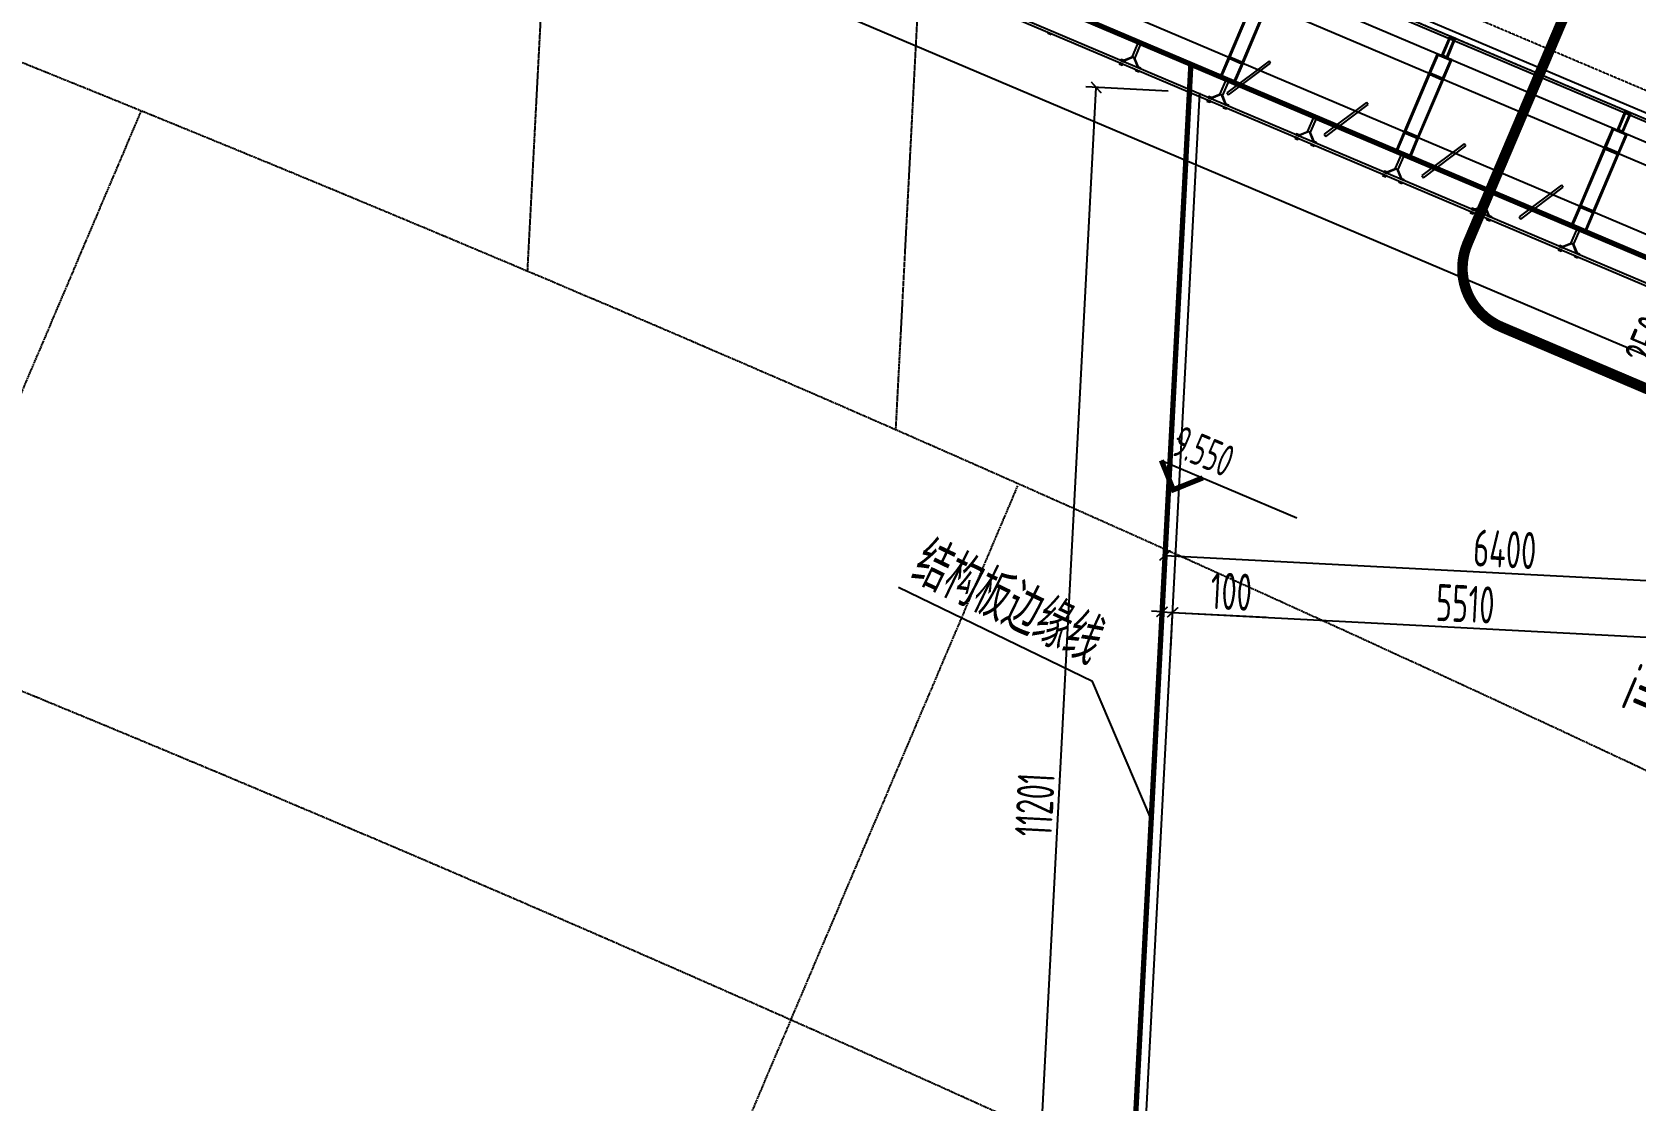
# Model space of a CAD drawing. Extents: x 11778731 to 12007717, y -6694179 to -6363962.
# Drawn here: x 11888772 to 11903912, y -6430996 to -6420898 of the extents above; entities that cross this region are included whole.
import ezdxf
from ezdxf.enums import TextEntityAlignment as Align

# ---------------------------------------------------------------- set-up
doc = ezdxf.new("R2010")
doc.units = 0
doc.header["$LTSCALE"] = 10
doc.header["$MEASUREMENT"] = 0
for name, pattern in [('A3-RG-axis-100$0$CENTER', [2, 1.25, -0.25, 0.25, -0.25]), ('A3-RI-3F$0$DASH', [0.35, 0.25, -0.1]), ('A3-RI-3F$0$DASHED2', [0.375, 0.25, -0.125]), ('DASHED2', [0.375, 0.25, -0.125])]:
    doc.linetypes.add(name, pattern=pattern)
for name, color, linetype in [('A-CLOD', 200, 'Continuous'), ('A3-RB-3F-100$0$A-DIMS-100', 1, 'Continuous'), ('A3-RG-axis-100$0$A-GRID', 1, 'A3-RG-axis-100$0$CENTER'), ('A3-RI-3F$0$A-DETAILS', 11, 'Continuous'), ('A3-RI-3F$0$A-FACD-ALUM', 30, 'Continuous'), ('A3-RI-3F$0$A-FLOR', 2, 'Continuous'), ('A3-RI-3F$0$A-GLAZ', 140, 'Continuous'), ('A3-RI-3F$0$A-ROOF-EDGE', 2, 'Continuous'), ('A3-RI-3F$0$A-WALL-FINI', 95, 'Continuous'), ('A3-SYMB-3F-100$0$A-SYMB', 4, 'Continuous'), ('A3-SYMB-3F-100$0$A-SYMB-AREA', 4, 'Continuous'), ('A3-SYMB-3F-100$0$A-SYMB-NAME', 4, 'Continuous'), ('A3-SYMB-3F-100$0$A-SYMB-NAME-E', 4, 'Continuous')]:
    doc.layers.add(name, color=color, linetype=linetype)
doc.layers.add('A3-RI-3F$0$A-X-CHEK', color=6, linetype='A3-RI-3F$0$DASHED2', plot=False)
doc.styles.add('A3-RB-3F-100$0$XD2008', font='xd-hzs.shx', dxfattribs={"width": 0.7, "bigfont": 'xd-hztxt.shx'})
doc.styles.add('A3-SYMB-3F-100$0$ECADI', font='hzs.shx', dxfattribs={"width": 0.7, "bigfont": 'hztxt.shx'})
doc.styles.add('A3-SYMB-3F-100$0$XD2008', font='hzs.shx', dxfattribs={"width": 0.7, "bigfont": 'hztxt.shx'})
doc.dimstyles.new('A3-RB-3F-100$0$XD100$0', dxfattribs={"dimscale": 100, "dimtxt": 3.5, "dimasz": 1, "dimexe": 1, "dimexo": 2, "dimgap": 0.5, "dimtad": 1, "dimdec": 0, "dimdsep": 46, "dimtxsty": 'A3-RB-3F-100$0$XD2008', "dimblk1": 'A3-RB-3F-100$0$_ARCHTICK', "dimblk2": 'A3-RB-3F-100$0$_ARCHTICK', "dimsah": 1, "dimcen": 2.5, "dimclrt": 4, "dimaunit": 1, "dimadec": 0, "dimazin": 0, "dimtfac": 1, "dimtdec": 0, "dimtix": 1, "dimtmove": 0, "dimatfit": 3, "dimfxl": 0, "dimtolj": 1, "dimtzin": 0, "dimarcsym": 0})

# ---------------------------------------------------------------- blocks, each defined once
blk = doc.blocks.new('A3-RI-3F$0$MRY-m_louver-vert-center - 4250h x 2500w x 500d - 25t - 1000 oc - -30 deg-1446859-3RD FLOOR PLAN')
at = {"layer": 'A3-RI-3F$0$A-FACD-ALUM'}
for p, q in [((-1522, -88), (-1772, -521)), ((-1750, -533), (-1500, -100)), ((-1500, -100), (-1522, -88)), ((-522, -88), (-772, -521)), ((-750, -533), (-500, -100)), ((-500, -100), (-522, -88)), ((478, -88), (228, -521)), ((250, -533), (500, -100)), ((500, -100), (478, -88)), ((1478, -88), (1228, -521)), ((1250, -533), (1500, -100)), ((1500, -100), (1478, -88)), ((-1772, -521), (-1750, -533)), ((-772, -521), (-750, -533)), ((228, -521), (250, -533)), ((1228, -521), (1250, -533))]:
    blk.add_line(p, q, dxfattribs=at)
blk = doc.blocks.new('A3-RI-3F')
at = {"layer": 'A3-RI-3F$0$A-DETAILS'}
for p, q in [((11899163, -6421133), (11899078, -6421168)), ((11899170, -6421136), (11899078, -6421173)), ((11899170, -6421136), (11899207, -6421228)), ((11899176, -6421139), (11899211, -6421224)), ((11899992, -6421485), (11899907, -6421519)), ((11899998, -6421488), (11899907, -6421525)), ((11899998, -6421488), (11900035, -6421579)), ((11900005, -6421490), (11900039, -6421576)), ((11900820, -6421836), (11900735, -6421871)), ((11900827, -6421839), (11900735, -6421876)), ((11900827, -6421839), (11900864, -6421931)), ((11900833, -6421842), (11900868, -6421927)), ((11901655, -6422191), (11901563, -6422228)), ((11901649, -6422188), (11901564, -6422223)), ((11901655, -6422191), (11901692, -6422283)), ((11901662, -6422194), (11901696, -6422279)), ((11902477, -6422540), (11902392, -6422574)), ((11902484, -6422543), (11902392, -6422580)), ((11902484, -6422543), (11902521, -6422634)), ((11902490, -6422545), (11902525, -6422631)), ((11903306, -6422891), (11903220, -6422926)), ((11903312, -6422894), (11903220, -6422931)), ((11903312, -6422894), (11903349, -6422986)), ((11903319, -6422897), (11903353, -6422982))]:
    blk.add_line(p, q, dxfattribs=at)
for points in [[(11900066, -6421136), (11900204, -6421195), (11900439, -6420642), (11900300, -6420584)], [(11900079, -6421131), (11900199, -6421182), (11900425, -6420648), (11900306, -6420597)], [(11898391, -6420925), (11898363, -6420913), (11898367, -6420904), (11898394, -6420915)], [(11902077, -6421121), (11902132, -6421144), (11902210, -6420960), (11902155, -6420936)], [(11902077, -6421121), (11902132, -6421144), (11902210, -6420960), (11902155, -6420936)], [(11902090, -6421115), (11902127, -6421131), (11902197, -6420965), (11902160, -6420950)], [(11902090, -6421115), (11902127, -6421131), (11902197, -6420965), (11902160, -6420950)], [(11899156, -6421130), (11899184, -6421142), (11899242, -6421004), (11899215, -6420992)], [(11901957, -6421287), (11902095, -6421346), (11902174, -6421162), (11902036, -6421103)], [(11899035, -6421198), (11899062, -6421210), (11899066, -6421201), (11899039, -6421189)], [(11899049, -6421166), (11899076, -6421178), (11899080, -6421168), (11899052, -6421157)], [(11899219, -6421276), (11899191, -6421265), (11899195, -6421255), (11899223, -6421267)], [(11899233, -6421244), (11899205, -6421232), (11899209, -6421223), (11899237, -6421235)], [(11899988, -6421320), (11900126, -6421379), (11900204, -6421195), (11900066, -6421136)], [(11900001, -6421315), (11900121, -6421366), (11900191, -6421200), (11900071, -6421149)], [(11901971, -6421282), (11902090, -6421333), (11902161, -6421167), (11902041, -6421116)], [(11899985, -6421482), (11900012, -6421493), (11900071, -6421355), (11900043, -6421344)], [(11901723, -6421839), (11901861, -6421898), (11902095, -6421346), (11901957, -6421287)], [(11901736, -6421834), (11901856, -6421885), (11902082, -6421351), (11901963, -6421300)], [(11902905, -6421472), (11902961, -6421496), (11903039, -6421312), (11902984, -6421288)], [(11902919, -6421467), (11902955, -6421483), (11903026, -6421317), (11902989, -6421301)], [(11899863, -6421550), (11899891, -6421561), (11899895, -6421552), (11899867, -6421541)], [(11899877, -6421518), (11899905, -6421529), (11899909, -6421520), (11899881, -6421508)], [(11900047, -6421628), (11900020, -6421616), (11900024, -6421607), (11900051, -6421619)], [(11900061, -6421596), (11900033, -6421584), (11900037, -6421575), (11900065, -6421586)], [(11900813, -6421833), (11900841, -6421845), (11900899, -6421707), (11900872, -6421695)], [(11903734, -6421824), (11903789, -6421847), (11903867, -6421663), (11903812, -6421640)], [(11903747, -6421819), (11903784, -6421834), (11903854, -6421669), (11903817, -6421653)], [(11900705, -6421869), (11900733, -6421881), (11900737, -6421872), (11900709, -6421860)], [(11901645, -6422024), (11901783, -6422082), (11901861, -6421898), (11901723, -6421839)], [(11901658, -6422018), (11901778, -6422069), (11901848, -6421903), (11901728, -6421853)], [(11903614, -6421990), (11903752, -6422049), (11903831, -6421865), (11903692, -6421806)], [(11903627, -6421985), (11903747, -6422036), (11903817, -6421870), (11903698, -6421819)], [(11900692, -6421901), (11900719, -6421913), (11900723, -6421904), (11900696, -6421892)], [(11900876, -6421980), (11900848, -6421968), (11900852, -6421959), (11900880, -6421970)], [(11900890, -6421947), (11900862, -6421936), (11900866, -6421926), (11900893, -6421938)], [(11903380, -6422543), (11903518, -6422601), (11903752, -6422049), (11903614, -6421990)], [(11903393, -6422537), (11903513, -6422588), (11903739, -6422054), (11903620, -6422004)], [(11901641, -6422185), (11901669, -6422197), (11901728, -6422059), (11901700, -6422047)], [(11901520, -6422253), (11901548, -6422265), (11901552, -6422256), (11901524, -6422244)], [(11901534, -6422221), (11901562, -6422233), (11901565, -6422223), (11901538, -6422212)], [(11901704, -6422331), (11901677, -6422320), (11901681, -6422310), (11901708, -6422322)], [(11901718, -6422299), (11901690, -6422287), (11901694, -6422278), (11901722, -6422290)], [(11902470, -6422537), (11902498, -6422548), (11902556, -6422410), (11902529, -6422399)], [(11902349, -6422605), (11902376, -6422616), (11902380, -6422607), (11902353, -6422596)], [(11902362, -6422573), (11902390, -6422584), (11902394, -6422575), (11902366, -6422563)], [(11903302, -6422727), (11903440, -6422785), (11903518, -6422601), (11903380, -6422543)], [(11903315, -6422722), (11903435, -6422772), (11903505, -6422607), (11903385, -6422556)], [(11902533, -6422683), (11902505, -6422671), (11902509, -6422662), (11902537, -6422674)], [(11902546, -6422651), (11902519, -6422639), (11902523, -6422630), (11902550, -6422641)], [(11903298, -6422888), (11903326, -6422900), (11903385, -6422762), (11903357, -6422750)], [(11903191, -6422924), (11903218, -6422936), (11903222, -6422927), (11903195, -6422915)], [(11903177, -6422956), (11903205, -6422968), (11903209, -6422959), (11903181, -6422947)], [(11903361, -6423035), (11903334, -6423023), (11903338, -6423014), (11903365, -6423025)], [(11903375, -6423002), (11903347, -6422991), (11903351, -6422981), (11903379, -6422993)]]:
    blk.add_lwpolyline(points, close=True, dxfattribs=at)
at = {"layer": 'A3-RI-3F$0$A-FLOR', "linetype": 'A3-RI-3F$0$DASH', "const_width": 50}
blk.add_lwpolyline([(11898727, -6390511), (11895047, -6392647), (11893686, -6418645), (11921002, -6430240), (11922838, -6425914)], dxfattribs=at)
blk.add_lwpolyline([(11977075, -6448936), (11977075, -6448936), (11971198, -6462780), (11953156, -6455122), (11952019, -6457800), (11961869, -6461981), (11950655, -6488400), (11923776, -6476990), (11934990, -6450572), (11944839, -6454753), (11945976, -6452074), (11937359, -6448416, 0.002105), (11935284, -6447090), (11932817, -6450984, 0.033355), (11899110, -6432654), (11899711, -6421202)], format="xyb", dxfattribs=at)
at = {"layer": 'A3-RI-3F$0$A-GLAZ'}
for p, q in [((11920379, -6428699), (11894903, -6417885)), ((11920366, -6428667), (11894928, -6417869)), ((11921134, -6430568), (11893427, -6418807)), ((11921121, -6430535), (11893453, -6418791))]:
    blk.add_line(p, q, dxfattribs=at)
at = {"layer": 'A3-RI-3F$0$A-ROOF-EDGE'}
for points in [[(11977075, -6448936), (11977075, -6448936), (11971198, -6462780), (11953939, -6455454), (11952802, -6458132), (11961869, -6461981), (11950655, -6488400), (11923776, -6476990), (11934990, -6450572), (11944057, -6454420), (11945194, -6451742), (11937359, -6448416, 0.002105), (11935284, -6447090), (11932817, -6450984, 0.033355), (11899110, -6432654), (11899697, -6421468)], [(11971145, -6462649), (11953886, -6455323), (11952670, -6458185), (11961737, -6462034), (11950602, -6488268), (11923907, -6476937), (11935043, -6450703), (11944110, -6454552), (11945325, -6451689), (11937406, -6448327, 0.002183), (11935253, -6446952), (11932786, -6450846, 0.033209), (11899214, -6432592), (11899796, -6421473)]]:
    blk.add_lwpolyline(points, format="xyb", dxfattribs=at)
at = {"layer": 'A3-RI-3F$0$A-WALL-FINI'}
for p, q in [((11920024, -6428462), (11894955, -6417821)), ((11920472, -6428929), (11894721, -6417998)), ((11920578, -6429191), (11894514, -6418128)), ((11920901, -6429980), (11893898, -6418518)), ((11921007, -6430242), (11893691, -6418647))]:
    blk.add_line(p, q, dxfattribs=at)
at = {"layer": 'A3-RI-3F$0$A-X-CHEK'}
for p, q in [((11919774, -6428143), (11895187, -6417707)), ((11920044, -6428530), (11894961, -6417883))]:
    blk.add_line(p, q, dxfattribs=at)
at = {"layer": 'A3-RI-3F$0$A-FACD-ALUM', "rotation": 157.0000000000811}
blk.add_blockref('A3-RI-3F$0$MRY-m_louver-vert-center - 4250h x 2500w x 500d - 25t - 1000 oc - -30 deg-1446859-3RD FLOOR PLAN', (11901391, -6422151), dxfattribs=at)
blk = doc.blocks.new('A3-RG-axis-100')
at = {"layer": 'A3-RG-axis-100$0$A-GRID'}
for p, q in [((11893449.6, -6423158.3), (11896491.4, -6365116.8)), ((11896925.9, -6424656.2), (11900036.5, -6365302.6)), ((11889801, -6421642.7), (11881706, -6440713.2)), ((11898074.3, -6425185.8), (11889990.6, -6444229.8))]:
    blk.add_line(p, q, dxfattribs=at)
for radius, start, end in [(294300, 57.267208, 69.150423), (288800, 57.079997, 69.144838)]:
    blk.add_arc((11778730.7, -6694178.7), radius, start, end, dxfattribs=at)
blk = doc.blocks.new('A3-SYMB-3F-100$0$ECADI-TAG-ROOM')
at = {"layer": 'A3-SYMB-3F-100$0$A-SYMB-AREA', "style": 'A3-SYMB-3F-100$0$ECADI', "width": 0.7}
blk.add_attdef('340M2', text='', height=2.5, dxfattribs=at).set_placement((7.17, -1.75), align=Align.MIDDLE_LEFT)
at = {"layer": 'A3-SYMB-3F-100$0$A-SYMB-NAME', "style": 'A3-SYMB-3F-100$0$ECADI', "width": 0.7}
blk.add_attdef('CHINESENAME', (-5.13, 0.09), '', height=4.5, dxfattribs=at)
at = {"layer": 'A3-SYMB-3F-100$0$A-SYMB-NAME-E', "style": 'A3-SYMB-3F-100$0$ECADI', "width": 0.7}
for tag, p in [('ENGLISHHIGH', (-5.13, 8.04)), ('ENGLISHLOW', (-5.13, 4.84))]:
    blk.add_attdef(tag, p, '', height=2.5, dxfattribs=at)
blk = doc.blocks.new('A3-SYMB-3F-100$0$ECADI-TAG-HGHT（国标）')
at = {"color": 1}
blk.add_line((-2.12, 2.12), (11.77, 2.12), dxfattribs=at)
at = {"color": 1, "const_width": 0.5}
blk.add_lwpolyline([(-2.12, 2.12), (0, 0), (2.12, 2.12)], dxfattribs=at)
at = {"color": 1}
blk.add_point((-1.48, 4.6), dxfattribs=at)
at = {"style": 'A3-SYMB-3F-100$0$XD2008', "width": 0.7}
blk.add_attdef('FL', text='', height=3, dxfattribs=at).set_placement((-2.69, 2.97), align=Align.RIGHT)
for tag, p in [('F.F.L.', (2.28, 2.97)), ('T.O.S.', (2.28, -1.1))]:
    blk.add_attdef(tag, p, '', height=3, dxfattribs=at)
blk = doc.blocks.new('A3-SYMB-3F-100')
at = {"layer": 'A3-SYMB-3F-100$0$A-SYMB'}
blk.add_lwpolyline([(11899337, -6428333), (11898783, -6427032), (11896951, -6426146)], dxfattribs=at)
ref = blk.add_blockref('A3-SYMB-3F-100$0$ECADI-TAG-HGHT（国标）', (11899545, -6425222), dxfattribs=dict(at, xscale=100, yscale=99.99999999999999, rotation=337))
ref.add_attrib('F.F.L.', '9.550', (11899510, -6424885), dxfattribs={"layer": '0', "height": 300, "rotation": 337, "style": 'A3-SYMB-3F-100$0$XD2008', "width": 0.7})
ref = blk.add_blockref('A3-SYMB-3F-100$0$ECADI-TAG-ROOM', (11898280, -6426683), dxfattribs=dict(at, xscale=-99.99999999989049, yscale=100.0000000001164, rotation=334.1951963080002))
ref.add_attrib('CHINESENAME', '结构板边缘线', (11897042, -6426074), dxfattribs={"height": 450, "rotation": 334.1952, "style": 'A3-SYMB-3F-100$0$ECADI', "width": 0.7})
ref = blk.add_blockref('A3-SYMB-3F-100$0$ECADI-TAG-ROOM', (11904401, -6427046), dxfattribs=dict(at, xscale=-99.99999999989045, yscale=100.0000000001164, rotation=156.9999999997605))
ref.add_attrib('CHINESENAME', 'i=1%', (11903750, -6427268), dxfattribs={"height": 450, "rotation": 337, "style": 'A3-SYMB-3F-100$0$ECADI', "width": 0.7})
blk = doc.blocks.new('A3-RB-3F-100$0$_ARCHTICK')
at = {"color": 0, "linetype": 'ByBlock', "const_width": 0.15}
blk.add_lwpolyline([(-0.5, -0.5), (0.5, 0.5)], dxfattribs=at)
blk = doc.blocks.new('*D1228')
at = {"layer": 'A3-RB-3F-100$0$A-DIMS-100', "color": 0, "lineweight": -2}
for p, q in [((11894121, -6419210), (11893886, -6419764)), ((11893925, -6419672), (11919607, -6430574)), ((11919803, -6430111), (11919568, -6430666))]:
    blk.add_line(p, q, dxfattribs=at)
at = {"layer": 'A3-RB-3F-100$0$A-DIMS-100', "color": 0, "lineweight": -2, "xscale": 100, "yscale": 100, "zscale": 100}
for p, rotation in [((11893925, -6419672), 157.0000024797413), ((11919607, -6430574), 337.0000024797413)]:
    blk.add_blockref('A3-RB-3F-100$0$_ARCHTICK', p, dxfattribs=dict(at, rotation=rotation))
at = {"layer": 'A3-RB-3F-100$0$A-DIMS-100', "color": 4, "insert": (11906854, -6424916), "char_height": 350, "attachment_point": 5, "rotation": 337, "style": 'A3-RB-3F-100$0$XD2008'}
blk.add_mtext('\\A1;900X31=27900', dxfattribs=at)
blk = doc.blocks.new('*D644')
at = {"layer": 'A3-RB-3F-100$0$A-DIMS-100', "color": 0, "lineweight": -2}
for p, q in [((11899442, -6426317), (11899473, -6425742)), ((11899467, -6425842), (11905859, -6426177)), ((11905834, -6426652), (11905864, -6426077))]:
    blk.add_line(p, q, dxfattribs=at)
at = {"layer": 'A3-RB-3F-100$0$A-DIMS-100', "color": 0, "lineweight": -2, "xscale": 100, "yscale": 100, "zscale": 100}
for p, rotation in [((11899467, -6425842), 176.9999999991762), ((11905859, -6426177), 356.9999999991763)]:
    blk.add_blockref('A3-RB-3F-100$0$_ARCHTICK', p, dxfattribs=dict(at, rotation=rotation))
at = {"layer": 'A3-RB-3F-100$0$A-DIMS-100', "color": 4, "insert": (11902675, -6425784), "char_height": 350, "attachment_point": 5, "rotation": 357, "style": 'A3-RB-3F-100$0$XD2008'}
blk.add_mtext('\\A1;6400', dxfattribs=at)
blk = doc.blocks.new('*D652')
at = {"layer": 'A3-RB-3F-100$0$A-DIMS-100', "color": 0, "lineweight": -2}
for p, q in [((11898232, -6432608), (11898818, -6421422)), ((11899497, -6421458), (11898718, -6421417)), ((11898911, -6432644), (11898132, -6432603))]:
    blk.add_line(p, q, dxfattribs=at)
at = {"layer": 'A3-RB-3F-100$0$A-DIMS-100', "color": 0, "lineweight": -2, "xscale": 100, "yscale": 100, "zscale": 100}
for p, rotation in [((11898818, -6421422), 86.99999999910189), ((11898232, -6432608), 266.9999999991019)]:
    blk.add_blockref('A3-RB-3F-100$0$_ARCHTICK', p, dxfattribs=dict(at, rotation=rotation))
at = {"layer": 'A3-RB-3F-100$0$A-DIMS-100', "color": 4, "insert": (11898238, -6428198), "char_height": 350, "attachment_point": 5, "rotation": 87, "style": 'A3-RB-3F-100$0$XD2008'}
blk.add_mtext('\\A1;11201', dxfattribs=at)
blk = doc.blocks.new('*D687')
at = {"layer": 'A3-RB-3F-100$0$A-DIMS-100', "color": 0, "lineweight": -2}
for p, q in [((11905334, -6423589), (11904434, -6423207)), ((11904526, -6423246), (11904428, -6423476)), ((11904428, -6423476), (11904104, -6424240)), ((11905236, -6423820), (11904336, -6423437))]:
    blk.add_line(p, q, dxfattribs=at)
at = {"layer": 'A3-RB-3F-100$0$A-DIMS-100', "color": 0, "lineweight": -2, "xscale": 100, "yscale": 100, "zscale": 100}
for p, rotation in [((11904526, -6423246), 66.99999999990807), ((11904428, -6423476), 246.999999999908)]:
    blk.add_blockref('A3-RB-3F-100$0$_ARCHTICK', p, dxfattribs=dict(at, rotation=rotation))
at = {"layer": 'A3-RB-3F-100$0$A-DIMS-100', "color": 4, "insert": (11904039, -6423817), "char_height": 350, "attachment_point": 5, "rotation": 67, "style": 'A3-RB-3F-100$0$XD2008'}
blk.add_mtext('\\A1;250', dxfattribs=at)
blk = doc.blocks.new('*D706')
at = {"layer": 'A3-RB-3F-100$0$A-DIMS-100', "color": 0, "lineweight": -2}
for p, q in [((11899439, -6426375), (11899340, -6426369)), ((11899421, -6426722), (11899445, -6426275)), ((11899439, -6426375), (11899539, -6426380)), ((11899521, -6426727), (11899545, -6426280)), ((11899539, -6426380), (11900421, -6426426))]:
    blk.add_line(p, q, dxfattribs=at)
at = {"layer": 'A3-RB-3F-100$0$A-DIMS-100', "color": 0, "lineweight": -2, "xscale": 100, "yscale": 100, "zscale": 100}
for p, rotation in [((11899439, -6426375), 356.9999999992903), ((11899539, -6426380), 176.9999999992903)]:
    blk.add_blockref('A3-RB-3F-100$0$_ARCHTICK', p, dxfattribs=dict(at, rotation=rotation))
at = {"layer": 'A3-RB-3F-100$0$A-DIMS-100', "color": 4, "insert": (11900092, -6426183), "char_height": 350, "attachment_point": 5, "rotation": 357, "style": 'A3-RB-3F-100$0$XD2008'}
blk.add_mtext('\\A1;100', dxfattribs=at)
blk = doc.blocks.new('*D707')
at = {"layer": 'A3-RB-3F-100$0$A-DIMS-100', "color": 0, "lineweight": -2}
for p, q in [((11899521, -6426727), (11899545, -6426280)), ((11899539, -6426380), (11905042, -6426668)), ((11905024, -6427016), (11905047, -6426568))]:
    blk.add_line(p, q, dxfattribs=at)
at = {"layer": 'A3-RB-3F-100$0$A-DIMS-100', "color": 0, "lineweight": -2, "xscale": 100, "yscale": 100, "zscale": 100}
for p, rotation in [((11899539, -6426380), 176.9999999992868), ((11905042, -6426668), 356.9999999992868)]:
    blk.add_blockref('A3-RB-3F-100$0$_ARCHTICK', p, dxfattribs=dict(at, rotation=rotation))
at = {"layer": 'A3-RB-3F-100$0$A-DIMS-100', "color": 4, "insert": (11902302, -6426299), "char_height": 350, "attachment_point": 5, "rotation": 357, "style": 'A3-RB-3F-100$0$XD2008'}
blk.add_mtext('\\A1;5510', dxfattribs=at)
blk = doc.blocks.new('A3-RB-3F-100')
at = {"layer": 'A3-RB-3F-100$0$A-DIMS-100'}
dim = blk.add_aligned_dim(p1=(11894199.2, -6419026), p2=(11919881.2, -6429927.4), distance=-702.1, text='900X31=27900', dimstyle='A3-RB-3F-100$0$XD100$0', dxfattribs=at)
dim.commit()
dim.dimension.update_dxf_attribs({"geometry": '*D1228', "text_midpoint": (11906853.8, -6424915.8)})
for base, p1, p2, angle, picture, middle in [((11898818.3, -6421422.1), (11899110.4, -6432654.1), (11899696.6, -6421468.1), 87, '*D652', (11898462.5, -6428209.7)), ((11904525.6, -6423246.3), (11905420.4, -6423897.7), (11905518.1, -6423667.6), 67, '*D687', (11904246.2, -6423904.5)), ((11899539.3, -6426379.8), (11899410.8, -6426921.8), (11899510.6, -6426927), 357, '*D706', (11900080.2, -6426408.1))]:
    dim = blk.add_linear_dim(base=base, p1=p1, p2=p2, angle=angle, dimstyle='A3-RB-3F-100$0$XD100$0', dxfattribs=at)
    dim.commit()
    dim.dimension.update_dxf_attribs({"geometry": picture, "text_midpoint": middle, "dimtype": 129})
for p1, p2, distance, picture, middle in [((11899432, -6426516.5), (11905823.3, -6426851.5), 675.8, '*D644', (11902674.8, -6425784.5)), ((11899510.6, -6426927), (11905013.1, -6427215.4), 548, '*D707', (11902302.3, -6426299.3))]:
    dim = blk.add_aligned_dim(p1=p1, p2=p2, distance=distance, dimstyle='A3-RB-3F-100$0$XD100$0', dxfattribs=at)
    dim.commit()
    dim.dimension.update_dxf_attribs({"geometry": picture, "text_midpoint": middle})

msp = doc.modelspace()

# ---------------------------------------------------------------- linework, layer by layer
at = {"layer": 'A-CLOD', "linetype": 'DASHED2', "const_width": 100}
msp.add_lwpolyline([(11905763, -6416325), (11919721, -6422266, -0.414212), (11920039, -6423052), (11917350, -6429292, -0.414214), (11916564, -6429610), (11902640, -6423683, -0.414214), (11902322, -6422897), (11904977, -6416643, -0.414215)], format="xyb", close=True, dxfattribs=at)

# ---------------------------------------------------------------- block references
for name in ['A3-RG-axis-100', 'A3-RB-3F-100', 'A3-RI-3F', 'A3-RI-3F', 'A3-RI-3F', 'A3-SYMB-3F-100', 'A3-SYMB-3F-100']:
    msp.add_blockref(name, (0, 0))

doc.saveas('drawing.dxf')
